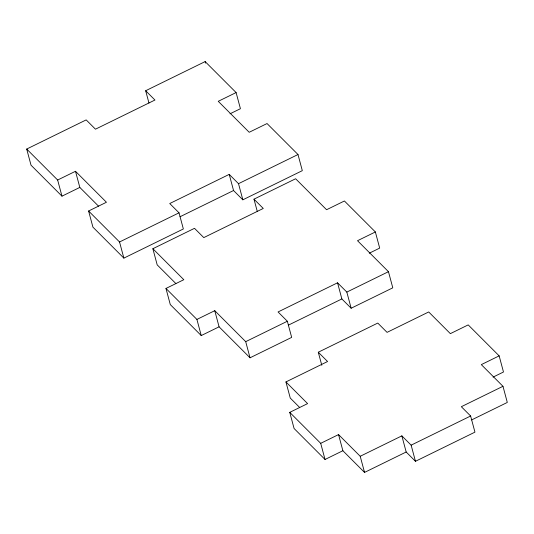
<?xml version="1.0" encoding="UTF-8"?>
<svg xmlns="http://www.w3.org/2000/svg" width="534" height="534" viewBox="0 0 534 534"><rect width="100%" height="100%" fill="white"/><g stroke="black" fill="none" stroke-linecap="round" stroke-linejoin="round"><path stroke-width="0.8" d="M98.503 206.124L79.82 187.421L61.971 196.165L31.025 165.193L26.7 149.053L86.181 119.896L95.466 129.188L154.953 100.032L145.669 90.74L205.149 61.584L236.101 92.562L240.427 108.702L230.014 113.809M26.7 149.053L57.645 180.025L75.494 171.281L106.44 202.259L88.597 211.003L92.923 227.144L123.868 258.122L183.356 228.966L179.03 212.826L169.745 203.534L229.226 174.378L238.511 183.676L242.837 199.816L302.317 170.66L297.999 154.52L267.047 123.541L249.204 132.285L218.252 101.313L236.101 92.562M88.597 211.003L119.543 241.982L179.03 212.826M238.511 183.676L297.999 154.52M180.018 216.757L233.552 190.518L242.837 199.816M175.873 283.567L157.19 264.864L152.864 248.724L194.503 228.318L203.788 237.61L263.269 208.454L253.984 199.162L295.622 178.757L326.574 209.728L344.417 200.984L375.369 231.963L379.687 248.103L369.281 253.203M375.369 231.963L357.52 240.707L388.465 271.686L392.79 287.826L351.152 308.231L346.826 292.091L337.548 282.8L278.06 311.956L287.345 321.248L291.671 337.388L250.032 357.8L219.08 326.821L201.238 335.566L170.293 304.587L165.967 288.447L183.809 279.703L152.864 248.724M165.967 288.447L196.912 319.425L214.761 310.681L245.707 341.66L250.032 357.8M245.707 341.66L287.345 321.248M346.826 292.091L388.465 271.686M288.333 325.179L341.867 298.94L351.152 308.231M321.795 365.289L318.291 352.226L377.778 323.07L387.063 332.368L428.702 311.956L450.362 333.643L468.211 324.892L499.156 355.871L503.482 372.011L493.069 377.111M299.634 407.442L290.262 398.07L285.937 381.93L327.576 361.518L318.291 352.226M471.609 419.938L507.3 402.442L502.975 386.302L461.336 406.708L470.621 416.006L474.946 432.146L415.459 461.296L406.18 452.004L364.542 472.416L342.875 450.729L325.032 459.474L294.08 428.495L289.755 412.361L307.604 403.611L285.937 381.93M289.755 412.361L320.707 443.333L338.549 434.589L360.216 456.276L364.542 472.416M499.156 355.871L481.314 364.622L502.975 386.302M360.216 456.276L401.855 435.864L411.14 445.156L415.459 461.296M411.14 445.156L470.621 416.006M401.855 435.864L406.18 452.004M337.548 282.8L341.867 298.94M338.549 434.589L342.875 450.729M320.707 443.333L325.032 459.474M253.984 199.162L257.281 211.457M205.149 61.584L205.563 63.125M229.226 174.378L233.552 190.518M214.761 310.681L219.08 326.821M145.669 90.74L148.966 103.035M196.912 319.425L201.238 335.566M119.543 241.982L123.868 258.122M75.494 171.281L79.82 187.421M57.645 180.025L61.971 196.165"/></g></svg>
